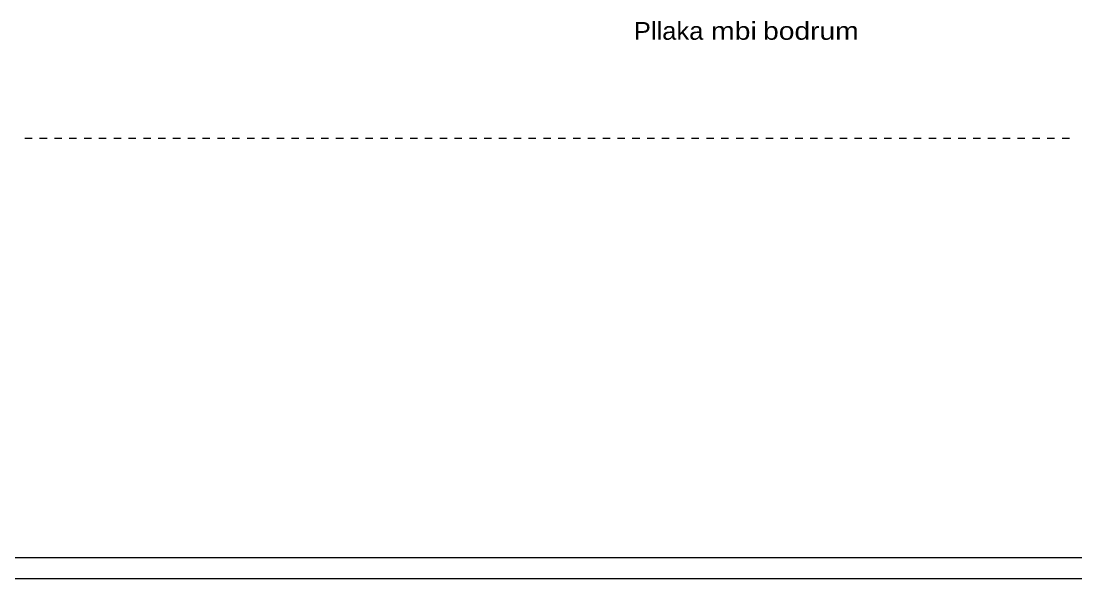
# Model space of a CAD drawing. Header units: metres. Extents: x 312 to 313.4, y 204 to 204.42.
# Drawn here: x 312.1532 to 312.3119, y 204.0015 to 204.0854 of the extents above; entities that cross this region are included whole.
import ezdxf

# ---------------------------------------------------------------- set-up
doc = ezdxf.new("R2010")
doc.units = ezdxf.units.M
doc.layers.add('PDF_A - Fleta', color=7, linetype='Continuous', true_color=0x6a6a6a)
doc.layers.add('PDF_A - Ndertesa 1- Pllaka meskatit 28 cm', color=7, linetype='Continuous', true_color=0xaaaaaa)
doc.styles.add('PDF Arial', font='arial.ttf')

# ---------------------------------------------------------------- blocks, each defined once
blk = doc.blocks.new('perdhesa')
at = {"layer": 'PDF_A - Fleta', "color": 253, "lineweight": 5, "true_color": 0x999999}
for points in [[(0.07299, -0.05215), (-0.49558, -0.05215)], [(0.0762, -0.0553), (-0.51137, -0.0553)]]:
    blk.add_lwpolyline(points, dxfattribs=at)
at = {"layer": 'PDF_A - Ndertesa 1- Pllaka meskatit 28 cm', "lineweight": 9}
for points in [[(-0.36086, 0.01101), (-0.35974, 0.01101)], [(-0.35863, 0.01101), (-0.35751, 0.01101)], [(-0.3564, 0.01101), (-0.35529, 0.01101)], [(-0.35417, 0.01101), (-0.35306, 0.01101)], [(-0.35194, 0.01101), (-0.35083, 0.01101)], [(-0.34972, 0.01101), (-0.3486, 0.01101)], [(-0.34749, 0.01101), (-0.34637, 0.01101)], [(-0.34526, 0.01101), (-0.34415, 0.01101)], [(-0.34303, 0.01101), (-0.34192, 0.01101)], [(-0.3408, 0.01101), (-0.33969, 0.01101)], [(-0.33858, 0.01101), (-0.33746, 0.01101)], [(-0.33635, 0.01101), (-0.33523, 0.01101)], [(-0.33412, 0.01101), (-0.33301, 0.01101)], [(-0.33189, 0.01101), (-0.33078, 0.01101)], [(-0.32966, 0.01101), (-0.32855, 0.01101)], [(-0.32744, 0.01101), (-0.32632, 0.01101)], [(-0.32521, 0.01101), (-0.32409, 0.01101)], [(-0.32298, 0.01101), (-0.32187, 0.01101)], [(-0.32075, 0.01101), (-0.31964, 0.01101)], [(-0.31852, 0.01101), (-0.31741, 0.01101)], [(-0.3163, 0.01101), (-0.31518, 0.01101)], [(-0.31407, 0.01101), (-0.31295, 0.01101)], [(-0.31184, 0.01101), (-0.31073, 0.01101)], [(-0.30961, 0.01101), (-0.3085, 0.01101)], [(-0.30738, 0.01101), (-0.30627, 0.01101)], [(-0.30516, 0.01101), (-0.30404, 0.01101)], [(-0.30293, 0.01101), (-0.30181, 0.01101)], [(-0.3007, 0.01101), (-0.29959, 0.01101)], [(-0.29847, 0.01101), (-0.29736, 0.01101)], [(-0.29624, 0.01101), (-0.29513, 0.01101)], [(-0.29401, 0.01101), (-0.2929, 0.01101)], [(-0.29179, 0.01101), (-0.29067, 0.01101)], [(-0.28956, 0.01101), (-0.28844, 0.01101)], [(-0.28733, 0.01101), (-0.28622, 0.01101)], [(-0.2851, 0.01101), (-0.28399, 0.01101)], [(-0.28287, 0.01101), (-0.28176, 0.01101)], [(-0.28065, 0.01101), (-0.27953, 0.01101)], [(-0.27842, 0.01101), (-0.2773, 0.01101)], [(-0.27619, 0.01101), (-0.27508, 0.01101)], [(-0.27396, 0.01101), (-0.27285, 0.01101)], [(-0.27173, 0.01101), (-0.27062, 0.01101)], [(-0.26951, 0.01101), (-0.26839, 0.01101)], [(-0.26728, 0.01101), (-0.26616, 0.01101)], [(-0.26505, 0.01101), (-0.26394, 0.01101)], [(-0.26282, 0.01101), (-0.26171, 0.01101)], [(-0.26059, 0.01101), (-0.25948, 0.01101)], [(-0.25837, 0.01101), (-0.25725, 0.01101)], [(-0.25614, 0.01101), (-0.25502, 0.01101)], [(-0.25391, 0.01101), (-0.2528, 0.01101)], [(-0.25168, 0.01101), (-0.25057, 0.01101)], [(-0.24945, 0.01101), (-0.24834, 0.01101)], [(-0.24723, 0.01101), (-0.24611, 0.01101)], [(-0.245, 0.01101), (-0.24388, 0.01101)], [(-0.24277, 0.01101), (-0.24166, 0.01101)], [(-0.24054, 0.01101), (-0.23943, 0.01101)], [(-0.23831, 0.01101), (-0.2372, 0.01101)], [(-0.23609, 0.01101), (-0.23497, 0.01101)], [(-0.23386, 0.01101), (-0.23274, 0.01101)], [(-0.23163, 0.01101), (-0.23051, 0.01101)], [(-0.2294, 0.01101), (-0.22829, 0.01101)], [(-0.22717, 0.01101), (-0.22606, 0.01101)], [(-0.22494, 0.01101), (-0.22383, 0.01101)], [(-0.22272, 0.01101), (-0.2216, 0.01101)], [(-0.22049, 0.01101), (-0.21937, 0.01101)], [(-0.21826, 0.01101), (-0.21715, 0.01101)], [(-0.21603, 0.01101), (-0.21492, 0.01101)], [(-0.2138, 0.01101), (-0.21269, 0.01101)], [(-0.21158, 0.01101), (-0.21046, 0.01101)], [(-0.20935, 0.01101), (-0.20823, 0.01101)], [(-0.20712, 0.01101), (-0.20601, 0.01101)], [(-0.20489, 0.01101), (-0.20378, 0.01101)]]:
    blk.add_lwpolyline(points, dxfattribs=at)
at = {"layer": 'PDF_A - Fleta', "color": 254, "true_color": 0xcccccc, "char_height": 0.0026594, "attachment_point": 7, "style": 'PDF Arial'}
for s, insert in [('\\W1.034863;Pllaka', (-0.26928, 0.02577)), ('\\W1.150800;mbi', (-0.25768, 0.02577)), ('\\W1.140732;bodrum', (-0.24984, 0.02577))]:
    blk.add_mtext(s, dxfattribs=dict(at, insert=insert))

msp = doc.modelspace()

# ---------------------------------------------------------------- block references
msp.add_blockref('perdhesa', (312.51466, 204.05681))

doc.saveas('drawing.dxf')
